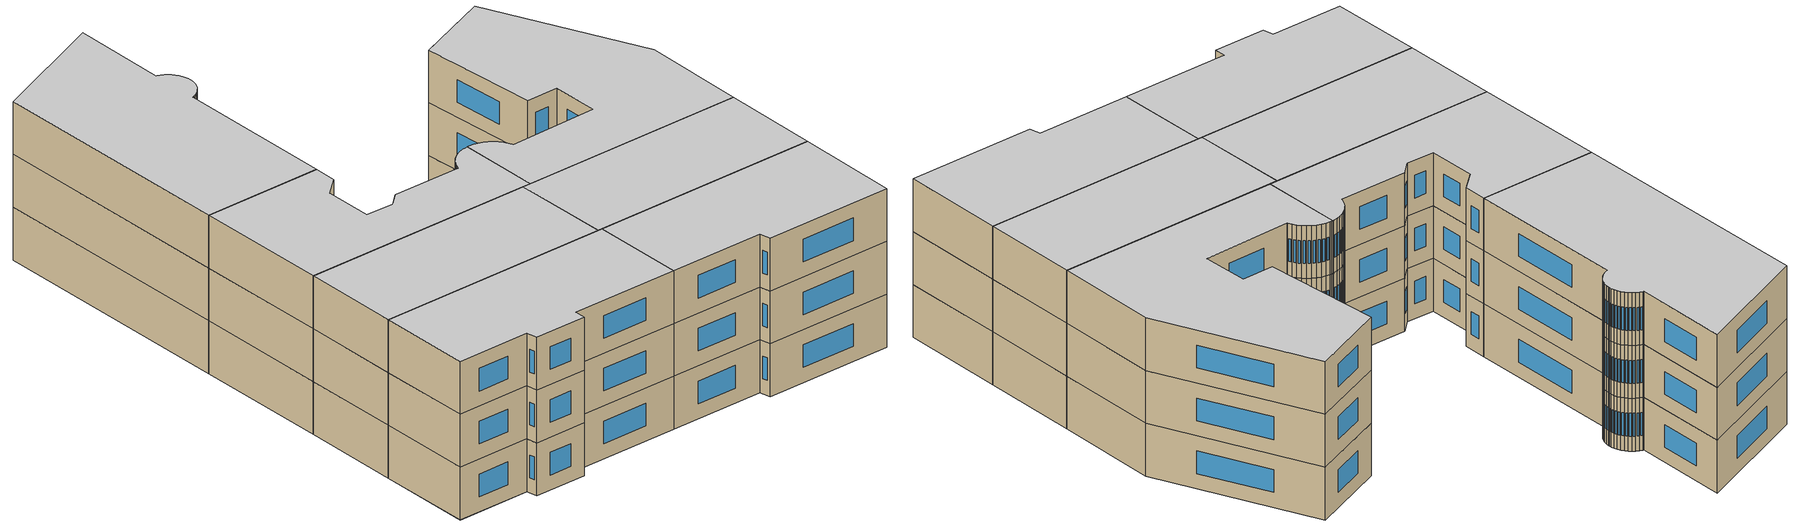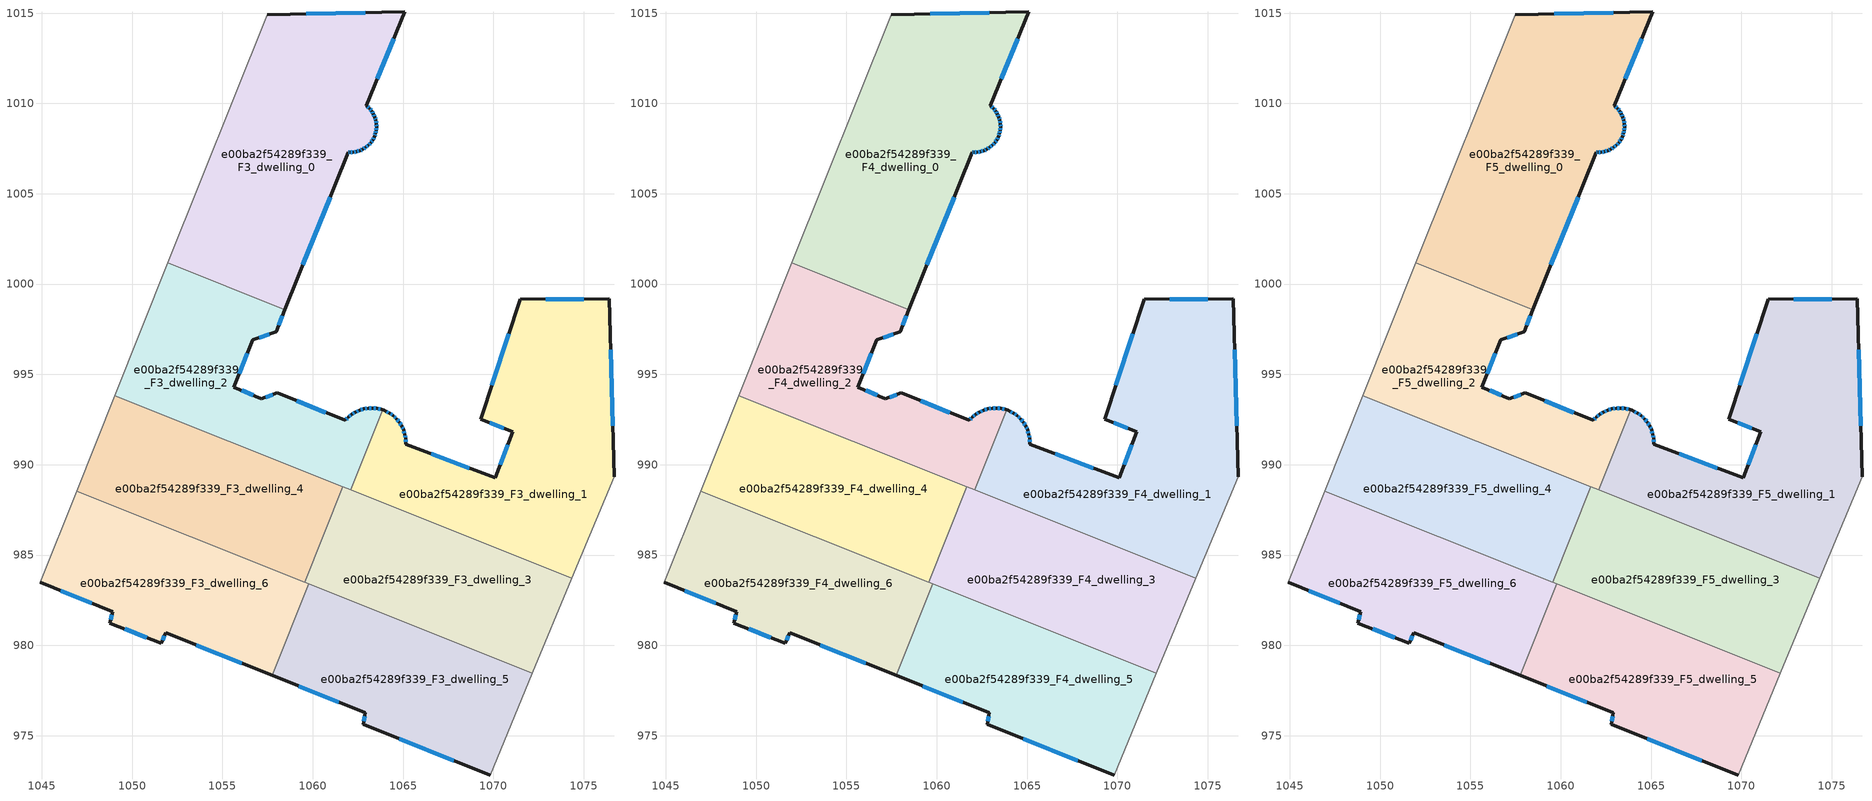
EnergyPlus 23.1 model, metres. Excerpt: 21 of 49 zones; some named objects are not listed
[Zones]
e00ba2f54289f339_F3_dwelling_0
 floor to e00ba2f54289f339_F2_dwelling_0 (EU_floor_Construction): 1065.08,1015.07 1062.98,1009.87 1063,1009.85 1063.14,1009.72 1063.26,1009.58 1063.36,1009.42 1063.44,1009.25 1063.49,1009.06 1063.53,1008.88 1063.53,1008.69 1063.51,1008.5 1063.47,1008.32 1063.43,1008.2 1063.41,1008.14 1063.32,1007.97 1063.21,1007.82 1063.08,1007.68 1062.93,1007.56 1062.77,1007.46 1062.6,1007.38 1062.42,1007.33 1062.24,1007.3 1062.05,1007.29 1061.96,1007.3 1058.46,998.59 1051.98,1001.18 1057.47,1014.92 z9
 wall outside (EU_wall_Construction): 1058.46,998.59 1061.96,1007.3 1062.05,1007.29 1062.24,1007.3 1062.42,1007.33 1062.6,1007.38 1062.77,1007.46 1062.93,1007.56 1063.08,1007.68 1063.21,1007.82 1063.32,1007.97 1063.41,1008.14 1063.43,1008.2 1063.47,1008.32 1063.52,1008.5 1063.53,1008.69 1063.53,1008.88 1063.49,1009.06 1063.44,1009.25 1063.36,1009.42 1063.26,1009.58 1063.14,1009.72 1063,1009.85 1062.98,1009.87 1065.08,1015.07 1057.47,1014.92 z9:12
 wall adiabatic (EU_wall_Construction): 1057.47,1014.92 1051.98,1001.18 z9:12
 wall to e00ba2f54289f339_F3_dwelling_2 (EU_wall_Construction): 1051.98,1001.18 1058.46,998.59 z9:12
 window (EU_Window_Construction): 1063.48,1009.12 1063.46,1009.19 / 1063.52,1008.93 1063.5,1009.01 / 1063.53,1008.74 1063.53,1008.82 / 1063.52,1008.56 1063.53,1008.64 / 1063.48,1008.37 1063.5,1008.45 / 1063.44,1008.24 1063.46,1008.28 / 1063.34,1008.02 1063.38,1008.09 / 1063.24,1007.87 1063.29,1007.93 / 1063.12,1007.72 1063.17,1007.78 / 1062.98,1007.6 1063.04,1007.65 / 1062.82,1007.49 1062.89,1007.54 / 1062.65,1007.41 1062.73,1007.44 / 1062.47,1007.35 1062.55,1007.37 / 1062.29,1007.31 1062.37,1007.32 / 1062.1,1007.29 1062.18,1007.3 / 1061.98,1007.3 1062.02,1007.29 / 1059.46,1001.08 1060.96,1004.81 / 1062.91,1015.02 1059.65,1014.96 / 1063.58,1011.36 1064.48,1013.58 / 1063.1,1009.76 1063.04,1009.81 / 1063.23,1009.62 1063.18,1009.68 / 1063.33,1009.46 1063.29,1009.53 / 1063.42,1009.29 1063.38,1009.37 z9.86:11.14
e00ba2f54289f339_F3_dwelling_1
 floor to e00ba2f54289f339_F2_dwelling_1 (EU_floor_Construction): 1076.41,999.18 1076.68,989.33 1074.34,983.72 1062.11,988.61 1063.88,993.04 1063.95,993.01 1064.04,992.97 1064.25,992.86 1064.46,992.72 1064.64,992.55 1064.79,992.36 1064.92,992.15 1065.03,991.92 1065.1,991.69 1065.14,991.44 1065.15,991.2 1065.15,991.14 1070.09,989.27 1071.07,991.84 1069.29,992.51 1071.49,999.16 z9
 wall outside (EU_wall_Construction): 1076.68,989.33 1076.41,999.18 1071.49,999.16 1069.29,992.51 1071.07,991.84 1070.09,989.27 1065.15,991.14 1065.15,991.2 1065.14,991.44 1065.1,991.69 1065.03,991.92 1064.92,992.15 1064.79,992.36 1064.64,992.55 1064.46,992.72 1064.25,992.86 1064.04,992.97 1063.95,993.01 1063.88,993.04 z9:12
 wall adiabatic (EU_wall_Construction): 1074.34,983.72 1076.68,989.33 z9:12
 wall to e00ba2f54289f339_F3_dwelling_2 (EU_wall_Construction): 1063.88,993.04 1062.11,988.61 z9:12
 wall to e00ba2f54289f339_F3_dwelling_3 (EU_wall_Construction): 1062.11,988.61 1074.34,983.72 z9:12
 window (EU_Window_Construction): 1064.19,992.89 1064.1,992.94 / 1064.4,992.76 1064.31,992.82 / 1064.58,992.6 1064.51,992.67 / 1064.75,992.41 1064.68,992.49 / 1064.89,992.21 1064.83,992.3 / 1065,991.99 1064.95,992.08 / 1065.08,991.75 1065.05,991.85 / 1065.13,991.51 1065.11,991.62 / 1065.15,991.27 1065.14,991.37 / 1068.68,989.81 1066.56,990.61 / 1070.79,991.1 1070.37,990.01 / 1069.8,992.32 1070.56,992.03 / 1070.86,997.26 1069.92,994.41 / 1075.01,999.17 1072.9,999.16 / 1076.6,992.15 1076.49,996.37 z9.86:11.14
e00ba2f54289f339_F3_dwelling_2
 floor to e00ba2f54289f339_F2_dwelling_2 (EU_floor_Construction): 1058.46,998.59 1057.97,997.36 1056.69,996.92 1055.64,994.29 1057.15,993.66 1058.04,993.97 1061.81,992.46 1061.96,992.63 1062.16,992.79 1062.37,992.92 1062.59,993.02 1062.83,993.09 1063.07,993.13 1063.32,993.14 1063.56,993.12 1063.8,993.06 1063.88,993.04 1062.11,988.61 1049.04,993.83 1051.98,1001.18 z9
 wall outside (EU_wall_Construction): 1063.88,993.04 1063.8,993.06 1063.56,993.12 1063.32,993.14 1063.07,993.13 1062.83,993.09 1062.59,993.02 1062.37,992.92 1062.16,992.79 1061.97,992.63 1061.81,992.46 1058.04,993.97 1057.16,993.66 1055.64,994.29 1056.69,996.92 1057.97,997.36 1058.46,998.59 z9:12
 wall adiabatic (EU_wall_Construction): 1051.98,1001.18 1049.04,993.83 z9:12
 wall to e00ba2f54289f339_F3_dwelling_4 (EU_wall_Construction): 1049.04,993.83 1061.67,988.78 z9:12
 wall to e00ba2f54289f339_F3_dwelling_3 (EU_wall_Construction): 1061.67,988.78 1062.11,988.61 z9:12
 window (EU_Window_Construction): 1057.79,993.88 1057.41,993.75 / 1060.73,992.89 1059.12,993.54 / 1061.92,992.58 1061.85,992.51 / 1062.1,992.74 1062.02,992.67 / 1062.31,992.88 1062.22,992.82 / 1062.53,992.99 1062.43,992.95 / 1062.76,993.07 1062.66,993.04 / 1063,993.12 1062.9,993.1 / 1063.25,993.14 1063.14,993.13 / 1063.49,993.12 1063.39,993.13 / 1063.74,993.08 1063.63,993.1 / 1058.11,997.71 1058.32,998.24 / 1057.05,997.04 1057.6,997.23 / 1055.94,995.04 1056.39,996.17 / 1056.72,993.84 1056.07,994.11 z9.86:11.14
e00ba2f54289f339_F3_dwelling_3
 floor to e00ba2f54289f339_F2_dwelling_3 (EU_floor_Construction): 1074.34,983.72 1072.16,978.46 1059.56,983.49 1061.67,988.78 z9
 wall adiabatic (EU_wall_Construction): 1072.16,978.46 1074.34,983.72 z9:12
 wall to e00ba2f54289f339_F3_dwelling_4 (EU_wall_Construction): 1061.67,988.78 1059.56,983.49 z9:12
 wall to e00ba2f54289f339_F3_dwelling_5 (EU_wall_Construction): 1059.78,983.41 1072.16,978.46 z9:12
 wall to e00ba2f54289f339_F3_dwelling_6 (EU_wall_Construction): 1059.56,983.49 1059.78,983.41 z9:12
e00ba2f54289f339_F3_dwelling_4
 floor to e00ba2f54289f339_F2_dwelling_4 (EU_floor_Construction): 1061.67,988.78 1059.56,983.49 1046.93,988.54 1049.04,993.83 z9
 wall adiabatic (EU_wall_Construction): 1049.04,993.83 1046.93,988.54 z9:12
 wall to e00ba2f54289f339_F3_dwelling_6 (EU_wall_Construction): 1046.93,988.54 1059.56,983.49 z9:12
e00ba2f54289f339_F3_dwelling_5
 floor to e00ba2f54289f339_F2_dwelling_5 (EU_floor_Construction): 1072.16,978.46 1069.81,972.82 1062.8,975.62 1062.92,976.27 1057.75,978.34 1059.78,983.41 z9
 wall outside (EU_wall_Construction): 1057.75,978.34 1062.92,976.27 1062.8,975.62 1069.81,972.82 z9:12
 wall adiabatic (EU_wall_Construction): 1069.81,972.82 1072.16,978.46 z9:12
 wall to e00ba2f54289f339_F3_dwelling_6 (EU_wall_Construction): 1059.78,983.41 1057.75,978.34 z9:12
 window (EU_Window_Construction): 1064.8,974.82 1067.81,973.62 / 1062.89,976.09 1062.83,975.81 / 1059.23,977.75 1061.44,976.86 z9.86:11.14
e00ba2f54289f339_F3_dwelling_6
 floor to e00ba2f54289f339_F2_dwelling_6 (EU_floor_Construction): 1059.78,983.41 1057.75,978.34 1051.87,980.7 1051.62,980.11 1048.77,981.24 1048.93,981.88 1044.9,983.49 1046.93,988.54 z9
 wall outside (EU_wall_Construction): 1044.91,983.49 1048.93,981.88 1048.77,981.24 1051.62,980.11 1051.87,980.7 1057.75,978.34 z9:12
 wall adiabatic (EU_wall_Construction): 1046.93,988.54 1044.91,983.49 z9:12
 window (EU_Window_Construction): 1048.88,981.69 1048.82,981.42 / 1046.05,983.03 1047.78,982.34 / 1053.55,980.02 1056.07,979.01 / 1051.69,980.28 1051.8,980.53 / 1049.59,980.92 1050.81,980.43 z9.86:11.14
e00ba2f54289f339_F4_dwelling_0
 floor to e00ba2f54289f339_F3_dwelling_0 (EU_floor_Construction): 1065.08,1015.07 1062.98,1009.87 1063,1009.85 1063.14,1009.72 1063.26,1009.58 1063.36,1009.42 1063.44,1009.25 1063.49,1009.06 1063.53,1008.88 1063.53,1008.69 1063.51,1008.5 1063.47,1008.32 1063.43,1008.2 1063.41,1008.14 1063.32,1007.97 1063.21,1007.82 1063.08,1007.68 1062.93,1007.56 1062.77,1007.46 1062.6,1007.38 1062.42,1007.33 1062.24,1007.3 1062.05,1007.29 1061.96,1007.3 1058.46,998.59 1051.98,1001.18 1057.47,1014.92 z12
 wall outside (EU_wall_Construction): 1058.46,998.59 1061.96,1007.3 1062.05,1007.29 1062.24,1007.3 1062.42,1007.33 1062.6,1007.38 1062.77,1007.46 1062.93,1007.56 1063.08,1007.68 1063.21,1007.82 1063.32,1007.97 1063.41,1008.14 1063.43,1008.2 1063.47,1008.32 1063.52,1008.5 1063.53,1008.69 1063.53,1008.88 1063.49,1009.06 1063.44,1009.25 1063.36,1009.42 1063.26,1009.58 1063.14,1009.72 1063,1009.85 1062.98,1009.87 1065.08,1015.07 1057.47,1014.92 z12:15
 wall adiabatic (EU_wall_Construction): 1057.47,1014.92 1051.98,1001.18 z12:15
 wall to e00ba2f54289f339_F4_dwelling_2 (EU_wall_Construction): 1051.98,1001.18 1058.46,998.59 z12:15
 window (EU_Window_Construction): 1063.48,1009.12 1063.46,1009.19 / 1063.52,1008.93 1063.5,1009.01 / 1063.53,1008.74 1063.53,1008.82 / 1063.52,1008.56 1063.53,1008.64 / 1063.48,1008.37 1063.5,1008.45 / 1063.44,1008.24 1063.46,1008.28 / 1063.34,1008.02 1063.38,1008.09 / 1063.24,1007.87 1063.29,1007.93 / 1063.12,1007.72 1063.17,1007.78 / 1062.98,1007.6 1063.04,1007.65 / 1062.82,1007.49 1062.89,1007.54 / 1062.65,1007.41 1062.73,1007.44 / 1062.47,1007.35 1062.55,1007.37 / 1062.29,1007.31 1062.37,1007.32 / 1062.1,1007.29 1062.18,1007.3 / 1061.98,1007.3 1062.02,1007.29 / 1059.46,1001.08 1060.96,1004.81 / 1062.91,1015.02 1059.65,1014.96 / 1063.58,1011.36 1064.48,1013.58 / 1063.1,1009.76 1063.04,1009.81 / 1063.23,1009.62 1063.18,1009.68 / 1063.33,1009.46 1063.29,1009.53 / 1063.42,1009.29 1063.38,1009.37 z12.86:14.14
e00ba2f54289f339_F4_dwelling_1
 floor to e00ba2f54289f339_F3_dwelling_1 (EU_floor_Construction): 1076.41,999.18 1076.68,989.33 1074.34,983.72 1062.11,988.61 1063.88,993.04 1063.95,993.01 1064.04,992.97 1064.25,992.86 1064.46,992.72 1064.64,992.55 1064.79,992.36 1064.92,992.15 1065.03,991.92 1065.1,991.69 1065.14,991.44 1065.15,991.2 1065.15,991.14 1070.09,989.27 1071.07,991.84 1069.29,992.51 1071.49,999.16 z12
 wall outside (EU_wall_Construction): 1076.68,989.33 1076.41,999.18 1071.49,999.16 1069.29,992.51 1071.07,991.84 1070.09,989.27 1065.15,991.14 1065.15,991.2 1065.14,991.44 1065.1,991.69 1065.03,991.92 1064.92,992.15 1064.79,992.36 1064.64,992.55 1064.46,992.72 1064.25,992.86 1064.04,992.97 1063.95,993.01 1063.88,993.04 z12:15
 wall adiabatic (EU_wall_Construction): 1074.34,983.72 1076.68,989.33 z12:15
 wall to e00ba2f54289f339_F4_dwelling_2 (EU_wall_Construction): 1063.88,993.04 1062.11,988.61 z12:15
 wall to e00ba2f54289f339_F4_dwelling_3 (EU_wall_Construction): 1062.11,988.61 1074.34,983.72 z12:15
 window (EU_Window_Construction): 1064.19,992.89 1064.1,992.94 / 1064.4,992.76 1064.31,992.82 / 1064.58,992.6 1064.51,992.67 / 1064.75,992.41 1064.68,992.49 / 1064.89,992.21 1064.83,992.3 / 1065,991.99 1064.95,992.08 / 1065.08,991.75 1065.05,991.85 / 1065.13,991.51 1065.11,991.62 / 1065.15,991.27 1065.14,991.37 / 1068.68,989.81 1066.56,990.61 / 1070.79,991.1 1070.37,990.01 / 1069.8,992.32 1070.56,992.03 / 1070.86,997.26 1069.92,994.41 / 1075.01,999.17 1072.9,999.16 / 1076.6,992.15 1076.49,996.37 z12.86:14.14
e00ba2f54289f339_F4_dwelling_2
 floor to e00ba2f54289f339_F3_dwelling_2 (EU_floor_Construction): 1058.46,998.59 1057.97,997.36 1056.69,996.92 1055.64,994.29 1057.15,993.66 1058.04,993.97 1061.81,992.46 1061.96,992.63 1062.16,992.79 1062.37,992.92 1062.59,993.02 1062.83,993.09 1063.07,993.13 1063.32,993.14 1063.56,993.12 1063.8,993.06 1063.88,993.04 1062.11,988.61 1049.04,993.83 1051.98,1001.18 z12
 wall outside (EU_wall_Construction): 1063.88,993.04 1063.8,993.06 1063.56,993.12 1063.32,993.14 1063.07,993.13 1062.83,993.09 1062.59,993.02 1062.37,992.92 1062.16,992.79 1061.97,992.63 1061.81,992.46 1058.04,993.97 1057.16,993.66 1055.64,994.29 1056.69,996.92 1057.97,997.36 1058.46,998.59 z12:15
 wall adiabatic (EU_wall_Construction): 1051.98,1001.18 1049.04,993.83 z12:15
 wall to e00ba2f54289f339_F4_dwelling_4 (EU_wall_Construction): 1049.04,993.83 1061.67,988.78 z12:15
 wall to e00ba2f54289f339_F4_dwelling_3 (EU_wall_Construction): 1061.67,988.78 1062.11,988.61 z12:15
 window (EU_Window_Construction): 1057.79,993.88 1057.41,993.75 / 1060.73,992.89 1059.12,993.54 / 1061.92,992.58 1061.85,992.51 / 1062.1,992.74 1062.02,992.67 / 1062.31,992.88 1062.22,992.82 / 1062.53,992.99 1062.43,992.95 / 1062.76,993.07 1062.66,993.04 / 1063,993.12 1062.9,993.1 / 1063.25,993.14 1063.14,993.13 / 1063.49,993.12 1063.39,993.13 / 1063.74,993.08 1063.63,993.1 / 1058.11,997.71 1058.32,998.24 / 1057.05,997.04 1057.6,997.23 / 1055.94,995.04 1056.39,996.17 / 1056.72,993.84 1056.07,994.11 z12.86:14.14
e00ba2f54289f339_F4_dwelling_3
 floor to e00ba2f54289f339_F3_dwelling_3 (EU_floor_Construction): 1074.34,983.72 1072.16,978.46 1059.56,983.49 1061.67,988.78 z12
 wall adiabatic (EU_wall_Construction): 1072.16,978.46 1074.34,983.72 z12:15
 wall to e00ba2f54289f339_F4_dwelling_4 (EU_wall_Construction): 1061.67,988.78 1059.56,983.49 z12:15
 wall to e00ba2f54289f339_F4_dwelling_5 (EU_wall_Construction): 1059.78,983.41 1072.16,978.46 z12:15
 wall to e00ba2f54289f339_F4_dwelling_6 (EU_wall_Construction): 1059.56,983.49 1059.78,983.41 z12:15
e00ba2f54289f339_F4_dwelling_4
 floor to e00ba2f54289f339_F3_dwelling_4 (EU_floor_Construction): 1061.67,988.78 1059.56,983.49 1046.93,988.54 1049.04,993.83 z12
 wall adiabatic (EU_wall_Construction): 1049.04,993.83 1046.93,988.54 z12:15
 wall to e00ba2f54289f339_F4_dwelling_6 (EU_wall_Construction): 1046.93,988.54 1059.56,983.49 z12:15
e00ba2f54289f339_F4_dwelling_5
 floor to e00ba2f54289f339_F3_dwelling_5 (EU_floor_Construction): 1072.16,978.46 1069.81,972.82 1062.8,975.62 1062.92,976.27 1057.75,978.34 1059.78,983.41 z12
 wall outside (EU_wall_Construction): 1057.75,978.34 1062.92,976.27 1062.8,975.62 1069.81,972.82 z12:15
 wall adiabatic (EU_wall_Construction): 1069.81,972.82 1072.16,978.46 z12:15
 wall to e00ba2f54289f339_F4_dwelling_6 (EU_wall_Construction): 1059.78,983.41 1057.75,978.34 z12:15
 window (EU_Window_Construction): 1064.8,974.82 1067.81,973.62 / 1062.89,976.09 1062.83,975.81 / 1059.23,977.75 1061.44,976.86 z12.86:14.14
e00ba2f54289f339_F4_dwelling_6
 floor to e00ba2f54289f339_F3_dwelling_6 (EU_floor_Construction): 1059.78,983.41 1057.75,978.34 1051.87,980.7 1051.62,980.11 1048.77,981.24 1048.93,981.88 1044.9,983.49 1046.93,988.54 z12
 wall outside (EU_wall_Construction): 1044.91,983.49 1048.93,981.88 1048.77,981.24 1051.62,980.11 1051.87,980.7 1057.75,978.34 z12:15
 wall adiabatic (EU_wall_Construction): 1046.93,988.54 1044.91,983.49 z12:15
 window (EU_Window_Construction): 1048.88,981.69 1048.82,981.42 / 1046.05,983.03 1047.78,982.34 / 1053.55,980.02 1056.07,979.01 / 1051.69,980.28 1051.8,980.53 / 1049.59,980.92 1050.81,980.43 z12.86:14.14
e00ba2f54289f339_F5_dwelling_0
 floor to e00ba2f54289f339_F4_dwelling_0 (EU_floor_Construction): 1065.08,1015.07 1062.98,1009.87 1063,1009.85 1063.14,1009.72 1063.26,1009.58 1063.36,1009.42 1063.44,1009.25 1063.49,1009.06 1063.53,1008.88 1063.53,1008.69 1063.51,1008.5 1063.47,1008.32 1063.43,1008.2 1063.41,1008.14 1063.32,1007.97 1063.21,1007.82 1063.08,1007.68 1062.93,1007.56 1062.77,1007.46 1062.6,1007.38 1062.42,1007.33 1062.24,1007.3 1062.05,1007.29 1061.96,1007.3 1058.46,998.59 1051.98,1001.18 1057.47,1014.92 z15
 wall outside (EU_wall_Construction): 1058.46,998.59 1061.96,1007.3 1062.05,1007.29 1062.24,1007.3 1062.42,1007.33 1062.6,1007.38 1062.77,1007.46 1062.93,1007.56 1063.08,1007.68 1063.21,1007.82 1063.32,1007.97 1063.41,1008.14 1063.43,1008.2 1063.47,1008.32 1063.52,1008.5 1063.53,1008.69 1063.53,1008.88 1063.49,1009.06 1063.44,1009.25 1063.36,1009.42 1063.26,1009.58 1063.14,1009.72 1063,1009.85 1062.98,1009.87 1065.08,1015.07 1057.47,1014.92 z15:18
 wall adiabatic (EU_wall_Construction): 1057.47,1014.92 1051.98,1001.18 z15:18
 wall to e00ba2f54289f339_F5_dwelling_2 (EU_wall_Construction): 1051.98,1001.18 1058.46,998.59 z15:18
 window (EU_Window_Construction): 1063.48,1009.12 1063.46,1009.19 / 1063.52,1008.93 1063.5,1009.01 / 1063.53,1008.74 1063.53,1008.82 / 1063.52,1008.56 1063.53,1008.64 / 1063.48,1008.37 1063.5,1008.45 / 1063.44,1008.24 1063.46,1008.28 / 1063.34,1008.02 1063.38,1008.09 / 1063.24,1007.87 1063.29,1007.93 / 1063.12,1007.72 1063.17,1007.78 / 1062.98,1007.6 1063.04,1007.65 / 1062.82,1007.49 1062.89,1007.54 / 1062.65,1007.41 1062.73,1007.44 / 1062.47,1007.35 1062.55,1007.37 / 1062.29,1007.31 1062.37,1007.32 / 1062.1,1007.29 1062.18,1007.3 / 1061.98,1007.3 1062.02,1007.29 / 1059.46,1001.08 1060.96,1004.81 / 1062.91,1015.02 1059.65,1014.96 / 1063.58,1011.36 1064.48,1013.58 / 1063.1,1009.76 1063.04,1009.81 / 1063.23,1009.62 1063.18,1009.68 / 1063.33,1009.46 1063.29,1009.53 / 1063.42,1009.29 1063.38,1009.37 z15.86:17.14
 ceiling to e00ba2f54289f339_F6_dwelling_0 (EU_floor_Construction): 1058.46,998.59 1061.96,1007.3 1062.05,1007.29 1062.24,1007.3 1062.42,1007.33 1062.6,1007.38 1062.77,1007.46 1062.93,1007.56 1063.08,1007.68 1063.21,1007.82 1063.32,1007.97 1063.41,1008.14 1063.43,1008.2 1063.47,1008.32 1063.51,1008.5 1063.53,1008.69 1063.53,1008.88 1063.49,1009.06 1063.44,1009.25 1063.36,1009.42 1063.26,1009.58 1063.14,1009.72 1063,1009.85 1062.98,1009.87 1065.08,1015.07 1057.47,1014.92 1051.98,1001.18 z18
e00ba2f54289f339_F5_dwelling_1
 floor to e00ba2f54289f339_F4_dwelling_1 (EU_floor_Construction): 1076.41,999.18 1076.68,989.33 1074.34,983.72 1062.11,988.61 1063.88,993.04 1063.95,993.01 1064.04,992.97 1064.25,992.86 1064.46,992.72 1064.64,992.55 1064.79,992.36 1064.92,992.15 1065.03,991.92 1065.1,991.69 1065.14,991.44 1065.15,991.2 1065.15,991.14 1070.09,989.27 1071.07,991.84 1069.29,992.51 1071.49,999.16 z15
 wall outside (EU_wall_Construction): 1076.68,989.33 1076.41,999.18 1071.49,999.16 1069.29,992.51 1071.07,991.84 1070.09,989.27 1065.15,991.14 1065.15,991.2 1065.14,991.44 1065.1,991.69 1065.03,991.92 1064.92,992.15 1064.79,992.36 1064.64,992.55 1064.46,992.72 1064.25,992.86 1064.04,992.97 1063.95,993.01 1063.88,993.04 z15:18
 wall adiabatic (EU_wall_Construction): 1074.34,983.72 1076.68,989.33 z15:18
 wall to e00ba2f54289f339_F5_dwelling_2 (EU_wall_Construction): 1063.88,993.04 1062.11,988.61 z15:18
 wall to e00ba2f54289f339_F5_dwelling_3 (EU_wall_Construction): 1062.11,988.61 1074.34,983.72 z15:18
 window (EU_Window_Construction): 1064.19,992.89 1064.1,992.94 / 1064.4,992.76 1064.31,992.82 / 1064.58,992.6 1064.51,992.67 / 1064.75,992.41 1064.68,992.49 / 1064.89,992.21 1064.83,992.3 / 1065,991.99 1064.95,992.08 / 1065.08,991.75 1065.05,991.85 / 1065.13,991.51 1065.11,991.62 / 1065.15,991.27 1065.14,991.37 / 1068.68,989.81 1066.56,990.61 / 1070.79,991.1 1070.37,990.01 / 1069.8,992.32 1070.56,992.03 / 1070.86,997.26 1069.92,994.41 / 1075.01,999.17 1072.9,999.16 / 1076.6,992.15 1076.49,996.37 z15.86:17.14
 ceiling to e00ba2f54289f339_F6_dwelling_1 (EU_floor_Construction): 1074.34,983.72 1076.68,989.33 1076.41,999.18 1071.49,999.16 1069.29,992.51 1071.07,991.84 1070.09,989.27 1065.15,991.14 1065.15,991.2 1065.14,991.44 1065.1,991.69 1065.03,991.92 1064.92,992.15 1064.79,992.36 1064.64,992.55 1064.46,992.72 1064.25,992.86 1064.04,992.97 1063.95,993.01 1063.88,993.04 1062.11,988.61 z18
e00ba2f54289f339_F5_dwelling_2
 floor to e00ba2f54289f339_F4_dwelling_2 (EU_floor_Construction): 1058.46,998.59 1057.97,997.36 1056.69,996.92 1055.64,994.29 1057.15,993.66 1058.04,993.97 1061.81,992.46 1061.96,992.63 1062.16,992.79 1062.37,992.92 1062.59,993.02 1062.83,993.09 1063.07,993.13 1063.32,993.14 1063.56,993.12 1063.8,993.06 1063.88,993.04 1062.11,988.61 1049.04,993.83 1051.98,1001.18 z15
 wall outside (EU_wall_Construction): 1063.88,993.04 1063.8,993.06 1063.56,993.12 1063.32,993.14 1063.07,993.13 1062.83,993.09 1062.59,993.02 1062.37,992.92 1062.16,992.79 1061.97,992.63 1061.81,992.46 1058.04,993.97 1057.16,993.66 1055.64,994.29 1056.69,996.92 1057.97,997.36 1058.46,998.59 z15:18
 wall adiabatic (EU_wall_Construction): 1051.98,1001.18 1049.04,993.83 z15:18
 wall to e00ba2f54289f339_F5_dwelling_4 (EU_wall_Construction): 1049.04,993.83 1061.67,988.78 z15:18
 wall to e00ba2f54289f339_F5_dwelling_3 (EU_wall_Construction): 1061.67,988.78 1062.11,988.61 z15:18
 window (EU_Window_Construction): 1057.79,993.88 1057.41,993.75 / 1060.73,992.89 1059.12,993.54 / 1061.92,992.58 1061.85,992.51 / 1062.1,992.74 1062.02,992.67 / 1062.31,992.88 1062.22,992.82 / 1062.53,992.99 1062.43,992.95 / 1062.76,993.07 1062.66,993.04 / 1063,993.12 1062.9,993.1 / 1063.25,993.14 1063.14,993.13 / 1063.49,993.12 1063.39,993.13 / 1063.74,993.08 1063.63,993.1 / 1058.11,997.71 1058.32,998.24 / 1057.05,997.04 1057.6,997.23 / 1055.94,995.04 1056.39,996.17 / 1056.72,993.84 1056.07,994.11 z15.86:17.14
 ceiling to e00ba2f54289f339_F6_dwelling_2 (EU_floor_Construction): 1062.11,988.61 1063.88,993.04 1063.8,993.06 1063.56,993.12 1063.32,993.14 1063.07,993.13 1062.83,993.09 1062.59,993.02 1062.37,992.92 1062.16,992.79 1061.96,992.63 1061.81,992.46 1058.04,993.97 1057.15,993.66 1055.64,994.29 1056.69,996.92 1057.97,997.36 1058.46,998.59 1051.98,1001.18 1049.04,993.83 z18
e00ba2f54289f339_F5_dwelling_3
 floor to e00ba2f54289f339_F4_dwelling_3 (EU_floor_Construction): 1074.34,983.72 1072.16,978.46 1059.56,983.49 1061.67,988.78 z15
 wall adiabatic (EU_wall_Construction): 1072.16,978.46 1074.34,983.72 z15:18
 wall to e00ba2f54289f339_F5_dwelling_4 (EU_wall_Construction): 1061.67,988.78 1059.56,983.49 z15:18
 wall to e00ba2f54289f339_F5_dwelling_5 (EU_wall_Construction): 1059.78,983.41 1072.16,978.46 z15:18
 wall to e00ba2f54289f339_F5_dwelling_6 (EU_wall_Construction): 1059.56,983.49 1059.78,983.41 z15:18
 ceiling to e00ba2f54289f339_F6_dwelling_3 (EU_floor_Construction): 1072.16,978.46 1074.34,983.72 1061.67,988.78 1059.56,983.49 z18
e00ba2f54289f339_F5_dwelling_4
 floor to e00ba2f54289f339_F4_dwelling_4 (EU_floor_Construction): 1061.67,988.78 1059.56,983.49 1046.93,988.54 1049.04,993.83 z15
 wall adiabatic (EU_wall_Construction): 1049.04,993.83 1046.93,988.54 z15:18
 wall to e00ba2f54289f339_F5_dwelling_6 (EU_wall_Construction): 1046.93,988.54 1059.56,983.49 z15:18
 ceiling to e00ba2f54289f339_F6_dwelling_4 (EU_floor_Construction): 1059.56,983.49 1061.67,988.78 1049.04,993.83 1046.93,988.54 z18
e00ba2f54289f339_F5_dwelling_5
 floor to e00ba2f54289f339_F4_dwelling_5 (EU_floor_Construction): 1072.16,978.46 1069.81,972.82 1062.8,975.62 1062.92,976.27 1057.75,978.34 1059.78,983.41 z15
 wall outside (EU_wall_Construction): 1057.75,978.34 1062.92,976.27 1062.8,975.62 1069.81,972.82 z15:18
 wall adiabatic (EU_wall_Construction): 1069.81,972.82 1072.16,978.46 z15:18
 wall to e00ba2f54289f339_F5_dwelling_6 (EU_wall_Construction): 1059.78,983.41 1057.75,978.34 z15:18
 window (EU_Window_Construction): 1064.8,974.82 1067.81,973.62 / 1062.89,976.09 1062.83,975.81 / 1059.23,977.75 1061.44,976.86 z15.86:17.14
 ceiling to e00ba2f54289f339_F6_dwelling_5 (EU_floor_Construction): 1069.81,972.82 1072.16,978.46 1059.78,983.41 1057.75,978.34 1062.92,976.27 1062.8,975.62 z18
e00ba2f54289f339_F5_dwelling_6
 floor to e00ba2f54289f339_F4_dwelling_6 (EU_floor_Construction): 1059.78,983.41 1057.75,978.34 1051.87,980.7 1051.62,980.11 1048.77,981.24 1048.93,981.88 1044.9,983.49 1046.93,988.54 z15
 wall outside (EU_wall_Construction): 1044.91,983.49 1048.93,981.88 1048.77,981.24 1051.62,980.11 1051.87,980.7 1057.75,978.34 z15:18
 wall adiabatic (EU_wall_Construction): 1046.93,988.54 1044.91,983.49 z15:18
 window (EU_Window_Construction): 1048.88,981.69 1048.82,981.42 / 1046.05,983.03 1047.78,982.34 / 1053.55,980.02 1056.07,979.01 / 1051.69,980.28 1051.8,980.53 / 1049.59,980.92 1050.81,980.43 z15.86:17.14
 ceiling to e00ba2f54289f339_F6_dwelling_6 (EU_floor_Construction): 1057.75,978.34 1059.78,983.41 1046.93,988.54 1044.9,983.49 1048.93,981.88 1048.77,981.24 1051.62,980.11 1051.87,980.7 z18
[Building]
EU S2 Campaign: North Axis=0; Terrain=City; Solar Distribution=FullExterior
[Site:Location]
Helsinki-Vantaa.AP: Latitude=60.317; Longitude=24.963; Time Zone=2; Elevation=54.6
[SizingPeriod:WeatherFileDays]
AnnualSizingPeriod: Begin Month=1; Begin Day of Month=1; End Month=12; End Day of Month=31; Day of Week for Start Day=Monday; Use Weather File Daylight Saving Period=No; Use Weather File Rain and Snow Indicators=No
[MATERIAL]
EU_InternalMass_Material: Roughness=MediumRough; Thickness=0.1; Conductivity=1; Density=1800; Specific Heat=900; Thermal Absorptance=0.9; Solar Absorptance=0.7; Visible Absorptance=0.7
[MATERIAL:NOMASS] Roughness=MediumRough; Thermal Absorptance=0.9; Solar Absorptance=0.7; Visible Absorptance=0.7
Name | Thermal Resistance
EU_wall_NoMass | 1.10183
EU_floor_NoMass | 1.70606
[WINDOWMATERIAL:SIMPLEGLAZINGSYSTEM]
EU_Window_SimpleGlazing: UFactor=3.11035; Solar Heat Gain Coefficient=0.8; Visible Transmittance=0.8
[CONSTRUCTION]
EU_wall_Construction: EU_wall_NoMass
EU_floor_Construction: EU_floor_NoMass
EU_Window_Construction: EU_Window_SimpleGlazing
EU_InternalMass_Construction: EU_InternalMass_Material
[ZONE] Type=1; Multiplier=1; Ceiling Height=autocalculate; Floor Area=autocalculate; Part of Total Floor Area=Yes
Name | Volume
e00ba2f54289f339_F3_dwelling_0; e00ba2f54289f339_F4_dwelling_0; e00ba2f54289f339_F5_dwelling_0 | 347.702
e00ba2f54289f339_F3_dwelling_1; e00ba2f54289f339_F4_dwelling_1; e00ba2f54289f339_F5_dwelling_1 | 349.538
e00ba2f54289f339_F3_dwelling_2; e00ba2f54289f339_F4_dwelling_2; e00ba2f54289f339_F5_dwelling_2 | 232.402
e00ba2f54289f339_F3_dwelling_3; e00ba2f54289f339_F4_dwelling_3; e00ba2f54289f339_F5_dwelling_3; e00ba2f54289f339_F3_dwelling_4; e00ba2f54289f339_F4_dwelling_4; e00ba2f54289f339_F5_dwelling_4 | 232.436
e00ba2f54289f339_F3_dwelling_5; e00ba2f54289f339_F4_dwelling_5; e00ba2f54289f339_F5_dwelling_5 | 232.41
e00ba2f54289f339_F3_dwelling_6; e00ba2f54289f339_F4_dwelling_6; e00ba2f54289f339_F5_dwelling_6 | 232.38
[INTERNALMASS] Construction=EU_InternalMass_Construction
Name | Zone or ZoneList | Surface Area
e00ba2f54289f339_F3_dwelling_0_EU_InternalMass | e00ba2f54289f339_F3_dwelling_0 | 115.901
e00ba2f54289f339_F3_dwelling_1_EU_InternalMass | e00ba2f54289f339_F3_dwelling_1 | 116.511
e00ba2f54289f339_F3_dwelling_2_EU_InternalMass | e00ba2f54289f339_F3_dwelling_2 | 77.4674
e00ba2f54289f339_F3_dwelling_3_EU_InternalMass | e00ba2f54289f339_F3_dwelling_3 | 77.4786
e00ba2f54289f339_F3_dwelling_4_EU_InternalMass | e00ba2f54289f339_F3_dwelling_4 | 77.4788
e00ba2f54289f339_F3_dwelling_5_EU_InternalMass | e00ba2f54289f339_F3_dwelling_5 | 77.47
e00ba2f54289f339_F3_dwelling_6_EU_InternalMass | e00ba2f54289f339_F3_dwelling_6 | 77.4596
e00ba2f54289f339_F4_dwelling_0_EU_InternalMass | e00ba2f54289f339_F4_dwelling_0 | 115.901
e00ba2f54289f339_F4_dwelling_1_EU_InternalMass | e00ba2f54289f339_F4_dwelling_1 | 116.511
e00ba2f54289f339_F4_dwelling_2_EU_InternalMass | e00ba2f54289f339_F4_dwelling_2 | 77.4674
e00ba2f54289f339_F4_dwelling_3_EU_InternalMass | e00ba2f54289f339_F4_dwelling_3 | 77.4786
e00ba2f54289f339_F4_dwelling_4_EU_InternalMass | e00ba2f54289f339_F4_dwelling_4 | 77.4788
e00ba2f54289f339_F4_dwelling_5_EU_InternalMass | e00ba2f54289f339_F4_dwelling_5 | 77.47
e00ba2f54289f339_F4_dwelling_6_EU_InternalMass | e00ba2f54289f339_F4_dwelling_6 | 77.4596
e00ba2f54289f339_F5_dwelling_0_EU_InternalMass | e00ba2f54289f339_F5_dwelling_0 | 115.901
e00ba2f54289f339_F5_dwelling_1_EU_InternalMass | e00ba2f54289f339_F5_dwelling_1 | 116.511
e00ba2f54289f339_F5_dwelling_2_EU_InternalMass | e00ba2f54289f339_F5_dwelling_2 | 77.4674
e00ba2f54289f339_F5_dwelling_3_EU_InternalMass | e00ba2f54289f339_F5_dwelling_3 | 77.4786
e00ba2f54289f339_F5_dwelling_4_EU_InternalMass | e00ba2f54289f339_F5_dwelling_4 | 77.4788
e00ba2f54289f339_F5_dwelling_5_EU_InternalMass | e00ba2f54289f339_F5_dwelling_5 | 77.47
e00ba2f54289f339_F5_dwelling_6_EU_InternalMass | e00ba2f54289f339_F5_dwelling_6 | 77.4596
[OTHEREQUIPMENT] Fuel Type=Electricity; Design Level Calculation Method=Watts/Area; Power per Zone Floor Area=1; Fraction Latent=0; Fraction Radiant=0; Fraction Lost=0; Carbon Dioxide Generation Rate=0; EndUse Subcategory=EU_Step8_InternalGains
Name | Zone or ZoneList or Space or SpaceList | Schedule
EU_Step8_InternalGain_e00ba2f54289f339_F3_dwelling_0_f000 | e00ba2f54289f339_F3_dwelling_0 | EU_Step8_GainSchedule_e00ba2f54289f339_F3_dwelling_0_f000
EU_Step8_InternalGain_e00ba2f54289f339_F3_dwelling_1_f000 | e00ba2f54289f339_F3_dwelling_1 | EU_Step8_GainSchedule_e00ba2f54289f339_F3_dwelling_1_f000
EU_Step8_InternalGain_e00ba2f54289f339_F3_dwelling_2_f000 | e00ba2f54289f339_F3_dwelling_2 | EU_Step8_GainSchedule_e00ba2f54289f339_F3_dwelling_2_f000
EU_Step8_InternalGain_e00ba2f54289f339_F3_dwelling_3_f000 | e00ba2f54289f339_F3_dwelling_3 | EU_Step8_GainSchedule_e00ba2f54289f339_F3_dwelling_3_f000
EU_Step8_InternalGain_e00ba2f54289f339_F3_dwelling_4_f000 | e00ba2f54289f339_F3_dwelling_4 | EU_Step8_GainSchedule_e00ba2f54289f339_F3_dwelling_4_f000
EU_Step8_InternalGain_e00ba2f54289f339_F3_dwelling_5_f000 | e00ba2f54289f339_F3_dwelling_5 | EU_Step8_GainSchedule_e00ba2f54289f339_F3_dwelling_5_f000
EU_Step8_InternalGain_e00ba2f54289f339_F3_dwelling_6_f000 | e00ba2f54289f339_F3_dwelling_6 | EU_Step8_GainSchedule_e00ba2f54289f339_F3_dwelling_6_f000
EU_Step8_InternalGain_e00ba2f54289f339_F4_dwelling_0_f000 | e00ba2f54289f339_F4_dwelling_0 | EU_Step8_GainSchedule_e00ba2f54289f339_F4_dwelling_0_f000
EU_Step8_InternalGain_e00ba2f54289f339_F4_dwelling_1_f000 | e00ba2f54289f339_F4_dwelling_1 | EU_Step8_GainSchedule_e00ba2f54289f339_F4_dwelling_1_f000
EU_Step8_InternalGain_e00ba2f54289f339_F4_dwelling_2_f000 | e00ba2f54289f339_F4_dwelling_2 | EU_Step8_GainSchedule_e00ba2f54289f339_F4_dwelling_2_f000
EU_Step8_InternalGain_e00ba2f54289f339_F4_dwelling_3_f000 | e00ba2f54289f339_F4_dwelling_3 | EU_Step8_GainSchedule_e00ba2f54289f339_F4_dwelling_3_f000
EU_Step8_InternalGain_e00ba2f54289f339_F4_dwelling_4_f000 | e00ba2f54289f339_F4_dwelling_4 | EU_Step8_GainSchedule_e00ba2f54289f339_F4_dwelling_4_f000
EU_Step8_InternalGain_e00ba2f54289f339_F4_dwelling_5_f000 | e00ba2f54289f339_F4_dwelling_5 | EU_Step8_GainSchedule_e00ba2f54289f339_F4_dwelling_5_f000
EU_Step8_InternalGain_e00ba2f54289f339_F4_dwelling_6_f000 | e00ba2f54289f339_F4_dwelling_6 | EU_Step8_GainSchedule_e00ba2f54289f339_F4_dwelling_6_f000
EU_Step8_InternalGain_e00ba2f54289f339_F5_dwelling_0_f000 | e00ba2f54289f339_F5_dwelling_0 | EU_Step8_GainSchedule_e00ba2f54289f339_F5_dwelling_0_f000
EU_Step8_InternalGain_e00ba2f54289f339_F5_dwelling_1_f000 | e00ba2f54289f339_F5_dwelling_1 | EU_Step8_GainSchedule_e00ba2f54289f339_F5_dwelling_1_f000
EU_Step8_InternalGain_e00ba2f54289f339_F5_dwelling_2_f000 | e00ba2f54289f339_F5_dwelling_2 | EU_Step8_GainSchedule_e00ba2f54289f339_F5_dwelling_2_f000
EU_Step8_InternalGain_e00ba2f54289f339_F5_dwelling_3_f000 | e00ba2f54289f339_F5_dwelling_3 | EU_Step8_GainSchedule_e00ba2f54289f339_F5_dwelling_3_f000
EU_Step8_InternalGain_e00ba2f54289f339_F5_dwelling_4_f000 | e00ba2f54289f339_F5_dwelling_4 | EU_Step8_GainSchedule_e00ba2f54289f339_F5_dwelling_4_f000
EU_Step8_InternalGain_e00ba2f54289f339_F5_dwelling_5_f000 | e00ba2f54289f339_F5_dwelling_5 | EU_Step8_GainSchedule_e00ba2f54289f339_F5_dwelling_5_f000
EU_Step8_InternalGain_e00ba2f54289f339_F5_dwelling_6_f000 | e00ba2f54289f339_F5_dwelling_6 | EU_Step8_GainSchedule_e00ba2f54289f339_F5_dwelling_6_f000
[ZONEVENTILATION:DESIGNFLOWRATE] Schedule=EU_AlwaysOn; Design Flow Rate Calculation Method=AirChanges/Hour; Air Changes per Hour=0.756316; Ventilation Type=Natural; Fan Pressure Rise=0; Fan Total Efficiency=1; Constant Term Coefficient=1; Temperature Term Coefficient=0; Velocity Term Coefficient=0; Velocity Squared Term Coefficient=0; Minimum Indoor Temperature=-100; Maximum Indoor Temperature=100; Delta Temperature=-100; Minimum Outdoor Temperature=-100; Maximum Outdoor Temperature=100; Maximum Wind Speed=40
Name | Zone or ZoneList or Space or SpaceList
EU_ConstantAir_e00ba2f54289f339_F3_dwelling_0 | e00ba2f54289f339_F3_dwelling_0
EU_ConstantAir_e00ba2f54289f339_F3_dwelling_1 | e00ba2f54289f339_F3_dwelling_1
EU_ConstantAir_e00ba2f54289f339_F3_dwelling_2 | e00ba2f54289f339_F3_dwelling_2
EU_ConstantAir_e00ba2f54289f339_F3_dwelling_3 | e00ba2f54289f339_F3_dwelling_3
EU_ConstantAir_e00ba2f54289f339_F3_dwelling_4 | e00ba2f54289f339_F3_dwelling_4
EU_ConstantAir_e00ba2f54289f339_F3_dwelling_5 | e00ba2f54289f339_F3_dwelling_5
EU_ConstantAir_e00ba2f54289f339_F3_dwelling_6 | e00ba2f54289f339_F3_dwelling_6
EU_ConstantAir_e00ba2f54289f339_F4_dwelling_0 | e00ba2f54289f339_F4_dwelling_0
EU_ConstantAir_e00ba2f54289f339_F4_dwelling_1 | e00ba2f54289f339_F4_dwelling_1
EU_ConstantAir_e00ba2f54289f339_F4_dwelling_2 | e00ba2f54289f339_F4_dwelling_2
EU_ConstantAir_e00ba2f54289f339_F4_dwelling_3 | e00ba2f54289f339_F4_dwelling_3
EU_ConstantAir_e00ba2f54289f339_F4_dwelling_4 | e00ba2f54289f339_F4_dwelling_4
EU_ConstantAir_e00ba2f54289f339_F4_dwelling_5 | e00ba2f54289f339_F4_dwelling_5
EU_ConstantAir_e00ba2f54289f339_F4_dwelling_6 | e00ba2f54289f339_F4_dwelling_6
EU_ConstantAir_e00ba2f54289f339_F5_dwelling_0 | e00ba2f54289f339_F5_dwelling_0
EU_ConstantAir_e00ba2f54289f339_F5_dwelling_1 | e00ba2f54289f339_F5_dwelling_1
EU_ConstantAir_e00ba2f54289f339_F5_dwelling_2 | e00ba2f54289f339_F5_dwelling_2
EU_ConstantAir_e00ba2f54289f339_F5_dwelling_3 | e00ba2f54289f339_F5_dwelling_3
EU_ConstantAir_e00ba2f54289f339_F5_dwelling_4 | e00ba2f54289f339_F5_dwelling_4
EU_ConstantAir_e00ba2f54289f339_F5_dwelling_5 | e00ba2f54289f339_F5_dwelling_5
EU_ConstantAir_e00ba2f54289f339_F5_dwelling_6 | e00ba2f54289f339_F5_dwelling_6
[HVACTEMPLATE:ZONE:IDEALLOADSAIRSYSTEM] System Availability Schedule=EU_AlwaysOn; Maximum Heating Supply Air Temperature=50; Minimum Cooling Supply Air Temperature=13; Maximum Heating Supply Air Humidity Ratio=0.0156; Minimum Cooling Supply Air Humidity Ratio=0.0077; Heating Limit=NoLimit; Cooling Limit=NoLimit; Heating Availability Schedule=EU_AlwaysOn; Cooling Availability Schedule=EU_CoolingOff; Dehumidification Control Type=ConstantSensibleHeatRatio; Cooling Sensible Heat Ratio=0.7; Dehumidification Setpoint=60; Humidification Control Type=None; Humidification Setpoint=30; Outdoor Air Method=None; Outdoor Air Flow Rate per Person=0.00944; Outdoor Air Flow Rate per Zone Floor Area=0; Outdoor Air Flow Rate per Zone=0; Demand Controlled Ventilation Type=None; Outdoor Air Economizer Type=NoEconomizer; Heat Recovery Type=None; Sensible Heat Recovery Effectiveness=0.7; Latent Heat Recovery Effectiveness=0.65
Name | Template Thermostat
e00ba2f54289f339_F3_dwelling_0 | EU_HeatOnly_e00ba2f54289f339_F3_dwelling_0
e00ba2f54289f339_F3_dwelling_1 | EU_HeatOnly_e00ba2f54289f339_F3_dwelling_1
e00ba2f54289f339_F3_dwelling_2 | EU_HeatOnly_e00ba2f54289f339_F3_dwelling_2
e00ba2f54289f339_F3_dwelling_3 | EU_HeatOnly_e00ba2f54289f339_F3_dwelling_3
e00ba2f54289f339_F3_dwelling_4 | EU_HeatOnly_e00ba2f54289f339_F3_dwelling_4
e00ba2f54289f339_F3_dwelling_5 | EU_HeatOnly_e00ba2f54289f339_F3_dwelling_5
e00ba2f54289f339_F3_dwelling_6 | EU_HeatOnly_e00ba2f54289f339_F3_dwelling_6
e00ba2f54289f339_F4_dwelling_0 | EU_HeatOnly_e00ba2f54289f339_F4_dwelling_0
e00ba2f54289f339_F4_dwelling_1 | EU_HeatOnly_e00ba2f54289f339_F4_dwelling_1
e00ba2f54289f339_F4_dwelling_2 | EU_HeatOnly_e00ba2f54289f339_F4_dwelling_2
e00ba2f54289f339_F4_dwelling_3 | EU_HeatOnly_e00ba2f54289f339_F4_dwelling_3
e00ba2f54289f339_F4_dwelling_4 | EU_HeatOnly_e00ba2f54289f339_F4_dwelling_4
e00ba2f54289f339_F4_dwelling_5 | EU_HeatOnly_e00ba2f54289f339_F4_dwelling_5
e00ba2f54289f339_F4_dwelling_6 | EU_HeatOnly_e00ba2f54289f339_F4_dwelling_6
e00ba2f54289f339_F5_dwelling_0 | EU_HeatOnly_e00ba2f54289f339_F5_dwelling_0
e00ba2f54289f339_F5_dwelling_1 | EU_HeatOnly_e00ba2f54289f339_F5_dwelling_1
e00ba2f54289f339_F5_dwelling_2 | EU_HeatOnly_e00ba2f54289f339_F5_dwelling_2
e00ba2f54289f339_F5_dwelling_3 | EU_HeatOnly_e00ba2f54289f339_F5_dwelling_3
e00ba2f54289f339_F5_dwelling_4 | EU_HeatOnly_e00ba2f54289f339_F5_dwelling_4
e00ba2f54289f339_F5_dwelling_5 | EU_HeatOnly_e00ba2f54289f339_F5_dwelling_5
e00ba2f54289f339_F5_dwelling_6 | EU_HeatOnly_e00ba2f54289f339_F5_dwelling_6
[SIZING:ZONE] Zone Cooling Design Supply Air Temperature Input Method=SupplyAirTemperature; Zone Cooling Design Supply Air Temperature=13; Zone Heating Design Supply Air Temperature Input Method=SupplyAirTemperature; Zone Heating Design Supply Air Temperature=50; Zone Cooling Design Supply Air Humidity Ratio=0.008; Zone Heating Design Supply Air Humidity Ratio=0.008; Cooling Design Air Flow Method=DesignDay; Cooling Design Air Flow Rate=0; Cooling Minimum Air Flow per Zone Floor Area=0.000762; Cooling Minimum Air Flow=0; Cooling Minimum Air Flow Fraction=0.2; Heating Design Air Flow Method=DesignDay; Heating Design Air Flow Rate=0; Heating Maximum Air Flow per Zone Floor Area=0.002032; Heating Maximum Air Flow=0.141576; Heating Maximum Air Flow Fraction=0.3; Account for Dedicated Outdoor Air System=No; Dedicated Outdoor Air System Control Strategy=NeutralSupplyAir; Dedicated Outdoor Air Low Setpoint Temperature for Design=autosize; Dedicated Outdoor Air High Setpoint Temperature for Design=autosize; Zone Load Sizing Method=Sensible Load Only No Latent Load; Zone Latent Cooling Design Supply Air Humidity Ratio Input Method=HumidityRatioDifference; Zone Cooling Design Supply Air Humidity Ratio Difference=0.005; Zone Latent Heating Design Supply Air Humidity Ratio Input Method=HumidityRatioDifference; Zone Humidification Design Supply Air Humidity Ratio Difference=0.005
e00ba2f54289f339_F3_dwelling_0; e00ba2f54289f339_F3_dwelling_1; e00ba2f54289f339_F3_dwelling_2; e00ba2f54289f339_F3_dwelling_3; e00ba2f54289f339_F3_dwelling_4; e00ba2f54289f339_F3_dwelling_5; e00ba2f54289f339_F3_dwelling_6; e00ba2f54289f339_F4_dwelling_0; e00ba2f54289f339_F4_dwelling_1; e00ba2f54289f339_F4_dwelling_2; e00ba2f54289f339_F4_dwelling_3; e00ba2f54289f339_F4_dwelling_4; e00ba2f54289f339_F4_dwelling_5; e00ba2f54289f339_F4_dwelling_6; e00ba2f54289f339_F5_dwelling_0; e00ba2f54289f339_F5_dwelling_1; e00ba2f54289f339_F5_dwelling_2; e00ba2f54289f339_F5_dwelling_3; e00ba2f54289f339_F5_dwelling_4; e00ba2f54289f339_F5_dwelling_5; e00ba2f54289f339_F5_dwelling_6
[SCHEDULE:CONSTANT]
Name | Hourly Value
EU_AlwaysOn | 1
EU_CoolingOff | 0
[SCHEDULE:FILE] Column Number=1; Rows to Skip at Top=0; Number of Hours of Data=8760; Column Separator=Comma; Interpolate to Timestep=No; Minutes per Item=60; Adjust Schedule for Daylight Savings=Yes
Name | File
EU_Step8_GainSchedule_e00ba2f54289f339_F3_dwelling_0_f000 | ../../schedules/e00ba2f54289f339/e00ba2f54289f339_F3_dwelling_0_f000_gain.csv
EU_Step8_GainSchedule_e00ba2f54289f339_F3_dwelling_1_f000 | ../../schedules/e00ba2f54289f339/e00ba2f54289f339_F3_dwelling_1_f000_gain.csv
EU_Step8_GainSchedule_e00ba2f54289f339_F3_dwelling_2_f000 | ../../schedules/e00ba2f54289f339/e00ba2f54289f339_F3_dwelling_2_f000_gain.csv
EU_Step8_GainSchedule_e00ba2f54289f339_F3_dwelling_3_f000 | ../../schedules/e00ba2f54289f339/e00ba2f54289f339_F3_dwelling_3_f000_gain.csv
EU_Step8_GainSchedule_e00ba2f54289f339_F3_dwelling_4_f000 | ../../schedules/e00ba2f54289f339/e00ba2f54289f339_F3_dwelling_4_f000_gain.csv
EU_Step8_GainSchedule_e00ba2f54289f339_F3_dwelling_5_f000 | ../../schedules/e00ba2f54289f339/e00ba2f54289f339_F3_dwelling_5_f000_gain.csv
EU_Step8_GainSchedule_e00ba2f54289f339_F3_dwelling_6_f000 | ../../schedules/e00ba2f54289f339/e00ba2f54289f339_F3_dwelling_6_f000_gain.csv
EU_Step8_GainSchedule_e00ba2f54289f339_F4_dwelling_0_f000 | ../../schedules/e00ba2f54289f339/e00ba2f54289f339_F4_dwelling_0_f000_gain.csv
EU_Step8_GainSchedule_e00ba2f54289f339_F4_dwelling_1_f000 | ../../schedules/e00ba2f54289f339/e00ba2f54289f339_F4_dwelling_1_f000_gain.csv
EU_Step8_GainSchedule_e00ba2f54289f339_F4_dwelling_2_f000 | ../../schedules/e00ba2f54289f339/e00ba2f54289f339_F4_dwelling_2_f000_gain.csv
EU_Step8_GainSchedule_e00ba2f54289f339_F4_dwelling_3_f000 | ../../schedules/e00ba2f54289f339/e00ba2f54289f339_F4_dwelling_3_f000_gain.csv
EU_Step8_GainSchedule_e00ba2f54289f339_F4_dwelling_4_f000 | ../../schedules/e00ba2f54289f339/e00ba2f54289f339_F4_dwelling_4_f000_gain.csv
EU_Step8_GainSchedule_e00ba2f54289f339_F4_dwelling_5_f000 | ../../schedules/e00ba2f54289f339/e00ba2f54289f339_F4_dwelling_5_f000_gain.csv
EU_Step8_GainSchedule_e00ba2f54289f339_F4_dwelling_6_f000 | ../../schedules/e00ba2f54289f339/e00ba2f54289f339_F4_dwelling_6_f000_gain.csv
EU_Step8_GainSchedule_e00ba2f54289f339_F5_dwelling_0_f000 | ../../schedules/e00ba2f54289f339/e00ba2f54289f339_F5_dwelling_0_f000_gain.csv
EU_Step8_GainSchedule_e00ba2f54289f339_F5_dwelling_1_f000 | ../../schedules/e00ba2f54289f339/e00ba2f54289f339_F5_dwelling_1_f000_gain.csv
EU_Step8_GainSchedule_e00ba2f54289f339_F5_dwelling_2_f000 | ../../schedules/e00ba2f54289f339/e00ba2f54289f339_F5_dwelling_2_f000_gain.csv
EU_Step8_GainSchedule_e00ba2f54289f339_F5_dwelling_3_f000 | ../../schedules/e00ba2f54289f339/e00ba2f54289f339_F5_dwelling_3_f000_gain.csv
EU_Step8_GainSchedule_e00ba2f54289f339_F5_dwelling_4_f000 | ../../schedules/e00ba2f54289f339/e00ba2f54289f339_F5_dwelling_4_f000_gain.csv
EU_Step8_GainSchedule_e00ba2f54289f339_F5_dwelling_5_f000 | ../../schedules/e00ba2f54289f339/e00ba2f54289f339_F5_dwelling_5_f000_gain.csv
EU_Step8_GainSchedule_e00ba2f54289f339_F5_dwelling_6_f000 | ../../schedules/e00ba2f54289f339/e00ba2f54289f339_F5_dwelling_6_f000_gain.csv
